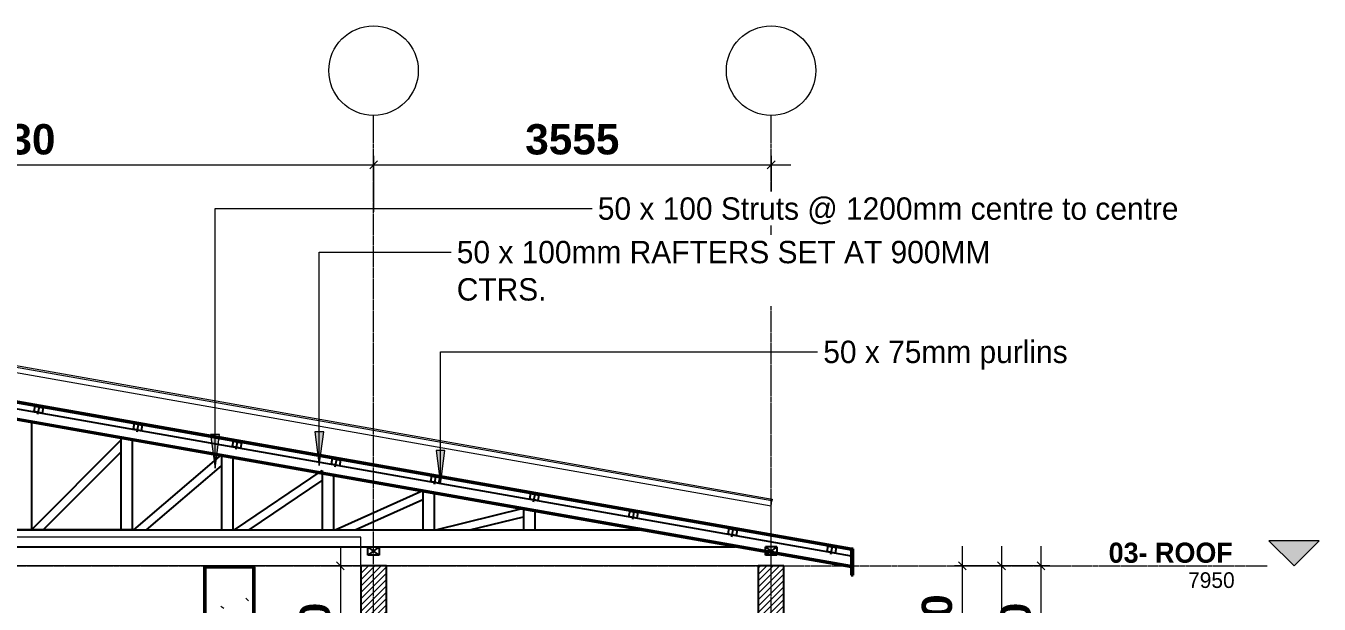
# Model space of a CAD drawing. Header units: inches. Extents: x 22 to 382261, y 22 to 371281.
# Drawn here: x 125217 to 136781, y 146771 to 151939 of the extents above; entities that cross this region are included whole.
import ezdxf

# ---------------------------------------------------------------- set-up
doc = ezdxf.new("R2010")
doc.units = ezdxf.units.IN
doc.header["$MEASUREMENT"] = 0
doc.linetypes.add('Grid Line 1_2_', pattern=[22.225, 12.7, -3.175, 3.175, -3.175])
for name, color, linetype, lineweight in [('A-ANNO-DIMS', 211, 'Continuous', 9), ('A-DETL-MEDM', 33, 'Continuous', 25), ('A-FLOR-LEVL', 51, 'Continuous', 9), ('A-ROOF', 132, 'Continuous', 9), ('A-ROOF-MCUT', 132, 'Continuous', 35), ('A-WALL-PATT', 111, 'Continuous', 9), ('G-ANNO-TEXT', 231, 'Continuous', 9), ('I-WALL', 2, 'Continuous', 9), ('Q-CASE', 31, 'Continuous', 9), ('S-GRID', 1, 'Continuous', 9), ('S-GRID-IDEN', 1, 'Continuous', 9)]:
    doc.layers.add(name, color=color, linetype=linetype, lineweight=lineweight)
doc.styles.add('Arial_B_2', font='arialbd.ttf', dxfattribs={"height": 270.833333})
doc.styles.add('Century Gothic', font='GOTHIC.TTF', dxfattribs={"height": 255})
doc.styles.add('Century Gothic_B', font='GOTHICB.TTF', dxfattribs={"height": 510})
doc.styles.add('Tw Cen MT Condensed', font='TCCM____.TTF', dxfattribs={"height": 1.35})
doc.dimstyles.new('2_2', dxfattribs={"dimscale": 304.8, "dimtxt": 267.818092, "dimasz": 0.227865, "dimexe": 1.377953, "dimexo": 0.0625, "dimgap": 0.287073, "dimtad": 1, "dimdec": 0, "dimzin": 0, "dimdsep": 46, "dimtxsty": 'Arial_B_2', "dimblk1": 'OBLIQUE', "dimblk2": 'OBLIQUE', "dimsah": 1, "dimcen": 0.09, "dimdle": 0.574147, "dimazin": 0, "dimtfac": 1, "dimtdec": 4, "dimtix": 1, "dimtmove": 0, "dimatfit": 3, "dimfxl": 0.574147, "dimfxlon": 1, "dimtvp": 1, "dimtolj": 1, "dimtzin": 0, "dimlwd": 18, "dimlwe": 18, "dimarcsym": 2})
pattern_1 = [(45, (123150.514, 143793.9), (-28.28427, 28.28427), [])]

# ---------------------------------------------------------------- blocks, each defined once
blk = doc.blocks.new('Casework 21 - Casework 7-674706-Section C-C')
at = {"layer": 'Q-CASE'}
h = blk.add_hatch(dxfattribs=at)
h.set_pattern_fill('FP_2', color=256, style=0, pattern_type=2)
h.set_pattern_definition([(50, (3393.14, 4631.1), (728.737, -63.756), [76.2, -838.2]), (355, (3393.14, 4631.1), (-140.97, 764.23), [60.96, -670.56]), (100.451, (3453.9, 4625.8), (587.77, 700.47), [64.76, -712.36]), (46.184, (3393.1, 4834.3), (1084.32, -168.17), [114.3, -1257.3]), (96.636, (3483.5, 4820.3), (949.6, 989.7), [97.14, -1068.54]), (351.184, (3393.1, 4834.3), (949.62, 989.7), [91.44, -1005.84]), (21, (3494.74, 4783.5), (606.46, -409.06), [76.2, -838.2]), (326, (3494.74, 4783.5), (247.21, 736.75), [60.96, -670.56]), (71.451, (3545.3, 4749.4), (853.67, 327.69), [64.76, -712.36]), (37.5, (3393.14, 4631.1), (12.355, 338.22), [33.528, -628.904, 33.528, -647.192, -673.1]), (37.5, (3393.14, 4631.1), (12.355, 338.22), [-1343.15, 33.53, -639.57]), (7.5, (3393.14, 4631.1), (267.28, 400.722), [33.528, -354.584, 33.528, -613.664, -256.54]), (7.5, (3393.14, 4631.1), (267.28, 400.722), [-1035.304, 33.53, -223.01]), (327.5, (3166.57, 4631.1), (542.363, -22.915), [33.528, -220.472, 33.528, -758.952, -1051.56]), (327.5, (3166.57, 4631.1), (542.363, -22.915), [-1046.48, 33.53, -1018.03]), (317.5, (3064.97, 4631.1), (592.517, 101.707), [33.53, -296.67, 33.53, -492.76, -746.76]), (317.5, (3064.97, 4631.1), (592.517, 101.707), [-856.49, 33.53, -713.23])])
h.paths.add_polyline_path([(7061, 7332), (7498, 7332), (7498, 7942), (7061, 7942), (7061, 7781)])
at = {"layer": 'Q-CASE', "lineweight": 50}
for p, q in [((7498, 7942), (7061, 7942)), ((7061, 7942), (7061, 7332)), ((7498, 7332), (7498, 7942)), ((7061, 7332), (7498, 7332))]:
    blk.add_line(p, q, dxfattribs=at)
blk = doc.blocks.new('Casework 16 - Casework 16-903805-Section C-C')
at = {"layer": 'Q-CASE'}
for p, q in [((3708, 10033), (12134, 8547)), ((12131, 8530), (3708, 10016)), ((3708, 9972), (12123, 8488)), ((12123, 8488), (12131, 8530)), ((12134, 8547), (12131, 8530))]:
    blk.add_line(p, q, dxfattribs=at)
blk = doc.blocks.new('Level - Level Head - Circle 2-744587-Section C-C')
at = {"layer": 'A-FLOR-LEVL'}
blk.add_hatch(color=256, dxfattribs=at).paths.add_polyline_path([(16574, 225), (17023, 225), (16799, 0)])
for p, q in [((16574, 225), (16799, 0)), ((17023, 225), (16574, 225)), ((16799, 0), (17023, 225))]:
    blk.add_line(p, q, dxfattribs=at)
blk = doc.blocks.new('Grid - Grid Head - Circle-749417-Section C-C')
at = {"layer": 'S-GRID-IDEN'}
blk.add_circle((12123, 12376), 400, dxfattribs=at)
blk = doc.blocks.new('_Oblique')
at = {"color": 0, "linetype": 'ByBlock', "lineweight": -2}
blk.add_line((-0.5, -0.5), (0.5, 0.5), dxfattribs=at)
blk = doc.blocks.new('*D5162')
at = {"layer": 'A-ANNO-DIMS', "color": 0, "lineweight": 18, "transparency": 16777216}
for p, q in [((134293, 147288), (134293, 145438)), ((134374, 147113), (133873, 147113)), ((134374, 145613), (133873, 145613))]:
    blk.add_line(p, q, dxfattribs=at)
at = {"layer": 'Defpoints', "color": 0, "transparency": 16777216}
for p in [(134393, 147113), (134293, 145613), (134393, 145613)]:
    blk.add_point(p, dxfattribs=at)
at = {"layer": 'A-ANNO-DIMS', "color": 0, "lineweight": 18, "transparency": 16777216, "xscale": 69.45312499999999, "yscale": 69.45312499999999, "zscale": 69.45312499999999}
for p, rotation in [((134293, 147113), 90), ((134293, 145613), 270)]:
    blk.add_blockref('_Oblique', p, dxfattribs=dict(at, rotation=rotation))
at = {"layer": 'A-ANNO-DIMS', "color": 0, "lineweight": 18, "transparency": 16777216, "insert": (134068, 146363), "char_height": 270.8, "width": 559.69, "attachment_point": 5, "rotation": 90, "style": 'Arial_B_2'}
blk.add_mtext('\\A1;1500', dxfattribs=at)
blk = doc.blocks.new('*D5169')
at = {"layer": 'A-ANNO-DIMS', "color": 0, "lineweight": 18, "transparency": 16777216}
for p, q in [((133591, 145588), (133591, 147288)), ((133510, 147113), (134011, 147113)), ((133510, 145763), (134011, 145763))]:
    blk.add_line(p, q, dxfattribs=at)
at = {"layer": 'Defpoints', "color": 0, "transparency": 16777216}
for p in [(133491, 147113), (133591, 147113), (133491, 145763)]:
    blk.add_point(p, dxfattribs=at)
at = {"layer": 'A-ANNO-DIMS', "color": 0, "lineweight": 18, "transparency": 16777216, "xscale": 69.45312499999999, "yscale": 69.45312499999999, "zscale": 69.45312499999999}
for p, rotation in [((133591, 147113), 90), ((133591, 145763), 270)]:
    blk.add_blockref('_Oblique', p, dxfattribs=dict(at, rotation=rotation))
at = {"layer": 'A-ANNO-DIMS', "color": 0, "lineweight": 18, "transparency": 16777216, "insert": (133365, 146438), "char_height": 270.8, "width": 559.69, "attachment_point": 5, "rotation": 90, "style": 'Arial_B_2'}
blk.add_mtext('\\A1;1350', dxfattribs=at)
blk = doc.blocks.new('*D5170')
at = {"layer": 'A-ANNO-DIMS', "color": 0, "lineweight": 18, "transparency": 16777216}
for p, q in [((133941, 147288), (133941, 138988)), ((134022, 147113), (133521, 147113)), ((133860, 139163), (134361, 139163))]:
    blk.add_line(p, q, dxfattribs=at)
at = {"layer": 'Defpoints', "color": 0, "transparency": 16777216}
for p in [(134041, 147113), (133841, 139163), (133941, 139163)]:
    blk.add_point(p, dxfattribs=at)
at = {"layer": 'A-ANNO-DIMS', "color": 0, "lineweight": 18, "transparency": 16777216, "xscale": 69.45312499999999, "yscale": 69.45312499999999, "zscale": 69.45312499999999}
for p, rotation in [((133941, 147113), 90), ((133941, 139163), 270)]:
    blk.add_blockref('_Oblique', p, dxfattribs=dict(at, rotation=rotation))
at = {"layer": 'A-ANNO-DIMS', "color": 0, "lineweight": 18, "transparency": 16777216, "insert": (133715, 143138), "char_height": 270.8, "width": 559.69, "attachment_point": 5, "rotation": 90, "style": 'Arial_B_2'}
blk.add_mtext('\\A1;7950', dxfattribs=at)
blk = doc.blocks.new('*D5196')
at = {"layer": 'A-ANNO-DIMS', "color": 0, "lineweight": 18, "transparency": 16777216}
for p, q in [((128029, 147288), (128029, 145438)), ((128109, 147113), (127609, 147113)), ((128109, 145613), (127609, 145613))]:
    blk.add_line(p, q, dxfattribs=at)
at = {"layer": 'Defpoints', "color": 0, "transparency": 16777216}
for p in [(128129, 147113), (128029, 145613), (128129, 145613)]:
    blk.add_point(p, dxfattribs=at)
at = {"layer": 'A-ANNO-DIMS', "color": 0, "lineweight": 18, "transparency": 16777216, "xscale": 69.45312499999999, "yscale": 69.45312499999999, "zscale": 69.45312499999999}
for p, rotation in [((128029, 147113), 90), ((128029, 145613), 270)]:
    blk.add_blockref('_Oblique', p, dxfattribs=dict(at, rotation=rotation))
at = {"layer": 'A-ANNO-DIMS', "color": 0, "lineweight": 18, "transparency": 16777216, "insert": (127803, 146363), "char_height": 270.8, "width": 559.69, "attachment_point": 5, "rotation": 90, "style": 'Arial_B_2'}
blk.add_mtext('\\A1;1500', dxfattribs=at)
blk = doc.blocks.new('*D5212')
at = {"layer": 'A-ANNO-DIMS', "color": 0, "lineweight": 18, "transparency": 16777216}
for p, q in [((121796, 150616), (121796, 151117)), ((121621, 150697), (128501, 150697)), ((128326, 150778), (128326, 150277))]:
    blk.add_line(p, q, dxfattribs=at)
at = {"layer": 'Defpoints', "color": 0, "transparency": 16777216}
for p in [(128326, 150797), (128326, 150697), (121796, 150597)]:
    blk.add_point(p, dxfattribs=at)
at = {"layer": 'A-ANNO-DIMS', "color": 0, "lineweight": 18, "transparency": 16777216, "xscale": 69.45312499999999, "yscale": 69.45312499999999, "zscale": 69.45312499999999, "rotation": 180}
blk.add_blockref('_Oblique', (121796, 150697), dxfattribs=at)
at = {"layer": 'A-ANNO-DIMS', "color": 0, "lineweight": 18, "transparency": 16777216, "xscale": 69.45312499999999, "yscale": 69.45312499999999, "zscale": 69.45312499999999}
blk.add_blockref('_Oblique', (128326, 150697), dxfattribs=at)
at = {"layer": 'A-ANNO-DIMS', "color": 0, "lineweight": 18, "transparency": 16777216, "insert": (125061, 150923), "char_height": 270.8, "width": 559.69, "attachment_point": 5, "style": 'Arial_B_2'}
blk.add_mtext('\\A1;6530', dxfattribs=at)
blk = doc.blocks.new('*D5213')
at = {"layer": 'A-ANNO-DIMS', "color": 0, "lineweight": 18, "transparency": 16777216}
for p, q in [((128151, 150697), (132056, 150697)), ((128326, 150778), (128326, 150277)), ((131881, 150778), (131881, 150277))]:
    blk.add_line(p, q, dxfattribs=at)
at = {"layer": 'Defpoints', "color": 0, "transparency": 16777216}
for p in [(128326, 150797), (131881, 150797), (131881, 150697)]:
    blk.add_point(p, dxfattribs=at)
at = {"layer": 'A-ANNO-DIMS', "color": 0, "lineweight": 18, "transparency": 16777216, "xscale": 69.45312499999999, "yscale": 69.45312499999999, "zscale": 69.45312499999999, "rotation": 180}
blk.add_blockref('_Oblique', (128326, 150697), dxfattribs=at)
at = {"layer": 'A-ANNO-DIMS', "color": 0, "lineweight": 18, "transparency": 16777216, "xscale": 69.45312499999999, "yscale": 69.45312499999999, "zscale": 69.45312499999999}
blk.add_blockref('_Oblique', (131881, 150697), dxfattribs=at)
at = {"layer": 'A-ANNO-DIMS', "color": 0, "lineweight": 18, "transparency": 16777216, "insert": (130103, 150923), "char_height": 270.8, "width": 559.69, "attachment_point": 5, "style": 'Arial_B_2'}
blk.add_mtext('\\A1;3555', dxfattribs=at)

msp = doc.modelspace()

# ---------------------------------------------------------------- hatches: boundary and pattern name
at = {"layer": 'A-WALL-PATT'}
h = msp.add_hatch(dxfattribs=at)
h.set_pattern_fill('FP_1', color=256, style=0, pattern_type=2)
h.set_pattern_definition(pattern_1)
h.paths.add_polyline_path([(128210.6, 145612.8), (128440.6, 145612.8), (128440.6, 147112.8), (128210.6, 147112.8), (128210.6, 146943.7)])
h = msp.add_hatch(dxfattribs=at)
h.set_pattern_fill('FP_1', color=256, style=0, pattern_type=2)
h.set_pattern_definition(pattern_1)
h.paths.add_polyline_path([(131765.6, 145762.8), (131995.6, 145762.8), (131995.6, 147112.8), (131765.6, 147112.8), (131765.6, 146943.7)])
at = {"layer": 'G-ANNO-TEXT'}
for points in [[(126908.7, 147987.1), (126948.2, 148287.1), (126869.2, 148287.1)], [(127840.9, 148010.5), (127880.4, 148310.5), (127801.4, 148310.5)], [(128923.8, 147844.1), (128963.3, 148144.1), (128884.3, 148144.1)]]:
    msp.add_hatch(color=7, dxfattribs=at).paths.add_polyline_path(points)

# ---------------------------------------------------------------- linework, layer by layer
at = {"layer": 'A-DETL-MEDM'}
for p, q in [((123458.9, 148866.2), (132595.6, 147255.1)), ((123425.9, 148718.7), (132595.6, 147101.8)), ((123458.9, 148812.8), (132595.6, 147201.7)), ((125298.1, 148540.3), (125288.7, 148491.2)), ((125362.4, 148477.1), (125288.7, 148491.2)), ((125298.1, 148540.3), (125371.8, 148526.3)), ((125337.8, 148548), (125321.8, 148464.5)), ((125371.8, 148526.3), (125362.4, 148477.1)), ((125267, 148394), (125267, 147435.6)), ((126184.4, 148384), (126175.1, 148334.9)), ((126184.4, 148384), (126258.1, 148370)), ((126224.1, 148391.7), (126208.2, 148308.2)), ((126258.1, 148370), (126248.7, 148320.9)), ((126067, 148253), (126067, 147435.6)), ((126248.7, 148320.9), (126175.1, 148334.9)), ((125267, 147435.6), (126073.1, 148241.7)), ((126167, 148235.3), (126167, 147433.9)), ((127070.8, 148227.7), (127061.4, 148178.6)), ((127135.1, 148164.6), (127061.4, 148178.6)), ((127070.8, 148227.7), (127144.4, 148213.7)), ((127110.4, 148235.5), (127094.5, 148152)), ((127144.4, 148213.7), (127135.1, 148164.6)), ((125371.3, 147433.9), (126067, 148129.5)), ((126181.2, 147435.6), (126967, 148105.3)), ((126967, 148105.3), (126967, 147435.6)), ((127067, 148087.7), (127067, 147435.6)), ((127957.1, 148071.5), (127947.7, 148022.3)), ((128021.4, 148008.3), (127947.7, 148022.3)), ((127957.1, 148071.5), (128030.8, 148057.4)), ((127996.7, 148079.2), (127980.8, 147995.7)), ((128030.8, 148057.4), (128021.4, 148008.3)), ((126294.9, 147433.9), (126967, 148006.7)), ((127081.2, 147435.6), (127867, 147965.6)), ((127867, 147965.6), (127867, 147435.6)), ((127967, 147929), (127967, 147433.9)), ((128843.4, 147915.2), (128834.1, 147866.1)), ((128843.4, 147915.2), (128917.1, 147901.1)), ((128883.1, 147922.9), (128867.1, 147839.4)), ((128917.1, 147901.1), (128907.7, 147852)), ((127212.8, 147433.9), (127867, 147875.1)), ((127981.2, 147435.6), (128767, 147787.9)), ((128767, 147787.9), (128767, 147435.6)), ((128907.7, 147852), (128834.1, 147866.1)), ((128160.7, 147433.9), (128767, 147705.7)), ((128867, 147770.3), (128867, 147435.6)), ((129729.7, 147758.9), (129720.4, 147709.8)), ((129794.1, 147695.7), (129720.4, 147709.8)), ((129729.7, 147758.9), (129803.4, 147744.8)), ((129769.4, 147766.6), (129753.5, 147683.1)), ((129803.4, 147744.8), (129794.1, 147695.7)), ((128881.2, 147435.6), (129667, 147629.2)), ((129667, 147629.2), (129667, 147435.6)), ((129767, 147611.6), (129767, 147433.9)), ((130616.1, 147602.6), (130606.7, 147553.5)), ((130680.4, 147539.4), (130606.7, 147553.5)), ((130616.1, 147602.6), (130689.7, 147588.6)), ((130655.7, 147610.3), (130639.8, 147526.8)), ((130689.7, 147588.6), (130680.4, 147539.4)), ((129187.8, 147433.9), (129667, 147552)), ((131502.4, 147446.3), (131493, 147397.2)), ((131502.4, 147446.3), (131576.1, 147432.3)), ((131542, 147454), (131526.1, 147370.5)), ((116312.2, 147433.9), (130712.2, 147433.9)), ((126181.2, 147435.6), (120990.7, 147435.6)), ((131566.7, 147383.2), (131493, 147397.2)), ((131576.1, 147432.3), (131566.7, 147383.2)), ((115355, 147283.9), (131562.9, 147283.9)), ((128275.6, 147207.7), (128275.6, 147282.7)), ((128375.6, 147207.7), (128275.6, 147282.7)), ((128375.6, 147282.7), (128275.6, 147207.7)), ((128375.6, 147207.7), (128275.6, 147207.7)), ((128375.6, 147282.7), (128375.6, 147207.7)), ((131830.6, 147207.7), (131830.6, 147282.7)), ((131930.6, 147207.7), (131830.6, 147282.7)), ((131930.6, 147282.7), (131830.6, 147207.7)), ((131930.6, 147282.7), (131830.6, 147282.7)), ((131930.6, 147207.7), (131830.6, 147207.7)), ((131930.6, 147282.7), (131930.6, 147207.7)), ((132388.7, 147290), (132379.4, 147240.9)), ((132453, 147226.9), (132379.4, 147240.9)), ((132388.7, 147290), (132462.4, 147276)), ((132428.4, 147297.8), (132412.4, 147214.3)), ((132462.4, 147276), (132453, 147226.9)), ((132595.6, 147255.1), (132595.6, 147101.8))]:
    msp.add_line(p, q, dxfattribs=at)
at = {"layer": 'A-ROOF', "lineweight": 35}
for p, q in [((132595.6, 147265.1), (123465.6, 148875)), ((123465.6, 148722.7), (132595.6, 147112.8))]:
    msp.add_line(p, q, dxfattribs=at)
at = {"layer": 'A-ROOF-MCUT'}
for p, q in [((132614.6, 147265.1), (132595.6, 147265.1)), ((132595.6, 147265.1), (132595.6, 147030.1)), ((132614.6, 147030.1), (132614.6, 147265.1)), ((132595.6, 147030.1), (132614.6, 147030.1))]:
    msp.add_line(p, q, dxfattribs=at)
at = {"layer": 'G-ANNO-TEXT', "color": 7}
for p, q in [((126908.7, 150305.8), (130281, 150305.8)), ((126908.7, 147987.1), (126908.7, 150305.8)), ((127840.9, 149917.2), (129020, 149917.2)), ((127840.9, 148010.5), (127840.9, 149917.2)), ((128923.8, 149025.3), (132297.1, 149025.3)), ((128923.8, 147844.1), (128923.8, 149025.3)), ((126948.2, 148287.1), (126869.2, 148287.1)), ((126869.2, 148287.1), (126908.7, 147987.1)), ((126908.7, 147987.1), (126948.2, 148287.1)), ((127880.4, 148310.5), (127801.4, 148310.5)), ((127801.4, 148310.5), (127840.9, 148010.5)), ((127840.9, 148010.5), (127880.4, 148310.5)), ((128963.3, 148144.1), (128884.3, 148144.1)), ((128884.3, 148144.1), (128923.8, 147844.1)), ((128923.8, 147844.1), (128963.3, 148144.1))]:
    msp.add_line(p, q, dxfattribs=at)
at = {"layer": 'I-WALL'}
for p, q in [((131880.6, 147391.2), (131880.6, 147651.2)), ((128210.6, 147369.7), (115792.2, 147369.7)), ((128210.6, 147112.8), (128210.6, 147369.7)), ((131880.6, 147112.8), (131880.6, 147238.9)), ((128210.6, 147112.8), (115165.6, 147112.8)), ((131765.6, 147112.8), (128440.6, 147112.8))]:
    msp.add_line(p, q, dxfattribs=at)
at = {"layer": 'I-WALL', "lineweight": 25}
for p, q in [((128440.6, 147112.8), (128210.6, 147112.8)), ((128210.6, 147112.8), (128210.6, 145612.8)), ((128440.6, 145612.8), (128440.6, 147112.8)), ((131765.6, 147112.8), (131765.6, 145762.8)), ((131995.6, 147112.8), (131765.6, 147112.8)), ((131995.6, 145762.8), (131995.6, 147112.8))]:
    msp.add_line(p, q, dxfattribs=at)
at = {"layer": 'S-GRID', "linetype": 'Grid Line 1_2_'}
for p, q in [((128325.6, 138712.8), (128325.6, 151138.6)), ((131880.6, 138712.8), (131880.6, 151138.6))]:
    msp.add_line(p, q, dxfattribs=at)

# ---------------------------------------------------------------- block references
at = {"layer": 'A-FLOR-LEVL'}
msp.add_blockref('Level - Level Head - Circle 2-744587-Section C-C', (119757.4, 147112.8), dxfattribs=at)
at = {"layer": 'Q-CASE'}
for name in ['Casework 16 - Casework 16-903805-Section C-C', 'Casework 21 - Casework 7-674706-Section C-C']:
    msp.add_blockref(name, (119757.4, 139162.8), dxfattribs=at)
at = {"layer": 'S-GRID-IDEN'}
for p in [(116202.4, 139162.8), (119757.4, 139162.8)]:
    msp.add_blockref('Grid - Grid Head - Circle-749417-Section C-C', p, dxfattribs=at)

# ---------------------------------------------------------------- dimensions: what is measured, and where the dimension line sits
at = {"layer": 'A-ANNO-DIMS', "lineweight": 18}
for base, p1, p2, override, picture, middle in [((128325.6, 150697.2), (121795.6, 150597.2), (128325.6, 150797.2), {"dimpost": '<>', "dimfxl": 6533.062069}, '*D5212', (125060.6, 150923)), ((131880.6, 150697.2), (128325.6, 150797.2), (131880.6, 150797.2), {"dimpost": '<>', "dimfxl": 3555}, '*D5213', (130103.1, 150923))]:
    dim = msp.add_linear_dim(base=base, p1=p1, p2=p2, dimstyle='2_2', override=override, dxfattribs=at)
    dim.commit()
    dim.dimension.update_dxf_attribs({"geometry": picture, "text_midpoint": middle})
for base, p1, p2, override, picture, middle in [((128028.5, 145612.8), (128128.5, 147112.8), (128128.5, 145612.8), {"dimpost": '<>', "dimfxl": 1500}, '*D5196', (127802.7, 146362.8)), ((133591.2, 147112.8), (133491.2, 145762.8), (133491.2, 147112.8), {"dimpost": '<>', "dimfxl": 1350}, '*D5169', (133365.4, 146437.8)), ((133940.8, 139162.8), (134040.8, 147112.8), (133840.8, 139162.8), {"dimpost": '<>', "dimfxl": 7952.515325}, '*D5170', (133714.9, 143137.8)), ((134293.4, 145612.8), (134393.4, 147112.8), (134393.4, 145612.8), {"dimpost": '<>', "dimfxl": 1500}, '*D5162', (134067.6, 146362.8))]:
    dim = msp.add_linear_dim(base=base, p1=p1, p2=p2, angle=90, dimstyle='2_2', override=override, dxfattribs=at)
    dim.commit()
    dim.dimension.update_dxf_attribs({"geometry": picture, "text_midpoint": middle})

# ---------------------------------------------------------------- next in the draw order: texts
at = {"layer": 'A-FLOR-LEVL', "insert": (134898.5, 147320.7), "char_height": 180, "width": 1354.852, "attachment_point": 1, "style": 'Century Gothic_B', "bg_fill": 3, "box_fill_scale": 1.25, "bg_fill_color": 256, "bg_fill_true_color": 13158600, "bg_fill_transparency": 0}
msp.add_mtext('03- ROOF', dxfattribs=at)
at = {"layer": 'G-ANNO-TEXT', "color": 7, "char_height": 200, "attachment_point": 1, "style": 'Tw Cen MT Condensed', "bg_fill": 3, "box_fill_scale": 1.25, "bg_fill_color": 256, "bg_fill_true_color": 13158600, "bg_fill_transparency": 0}
for s, insert, width in [('50 x 100 Struts @ 1200mm centre to centre', (130331, 150405.8), 5194.935), ('50 x 100mm RAFTERS SET AT 900MM CTRS.', (129070, 150017.2), 4858.226), ('50 x 75mm purlins', (132347.1, 149125.3), 2156.539)]:
    msp.add_mtext(s, dxfattribs=dict(at, insert=insert, width=width))

# ---------------------------------------------------------------- next in the draw order: texts
at = {"layer": 'A-FLOR-LEVL', "insert": (135609, 147055.4), "char_height": 140, "width": 513.08, "attachment_point": 1, "style": 'Century Gothic', "bg_fill": 3, "box_fill_scale": 1.25, "bg_fill_color": 256, "bg_fill_true_color": 13158600, "bg_fill_transparency": 0}
msp.add_mtext('7950', dxfattribs=at)

# ---------------------------------------------------------------- next in the draw order: linework, layer by layer
at = {"layer": 'A-FLOR-LEVL', "linetype": 'Grid Line 1_2_'}
msp.add_line((109984.2, 147112.8), (136316.8, 147112.8), dxfattribs=at)

doc.saveas('drawing.dxf')
